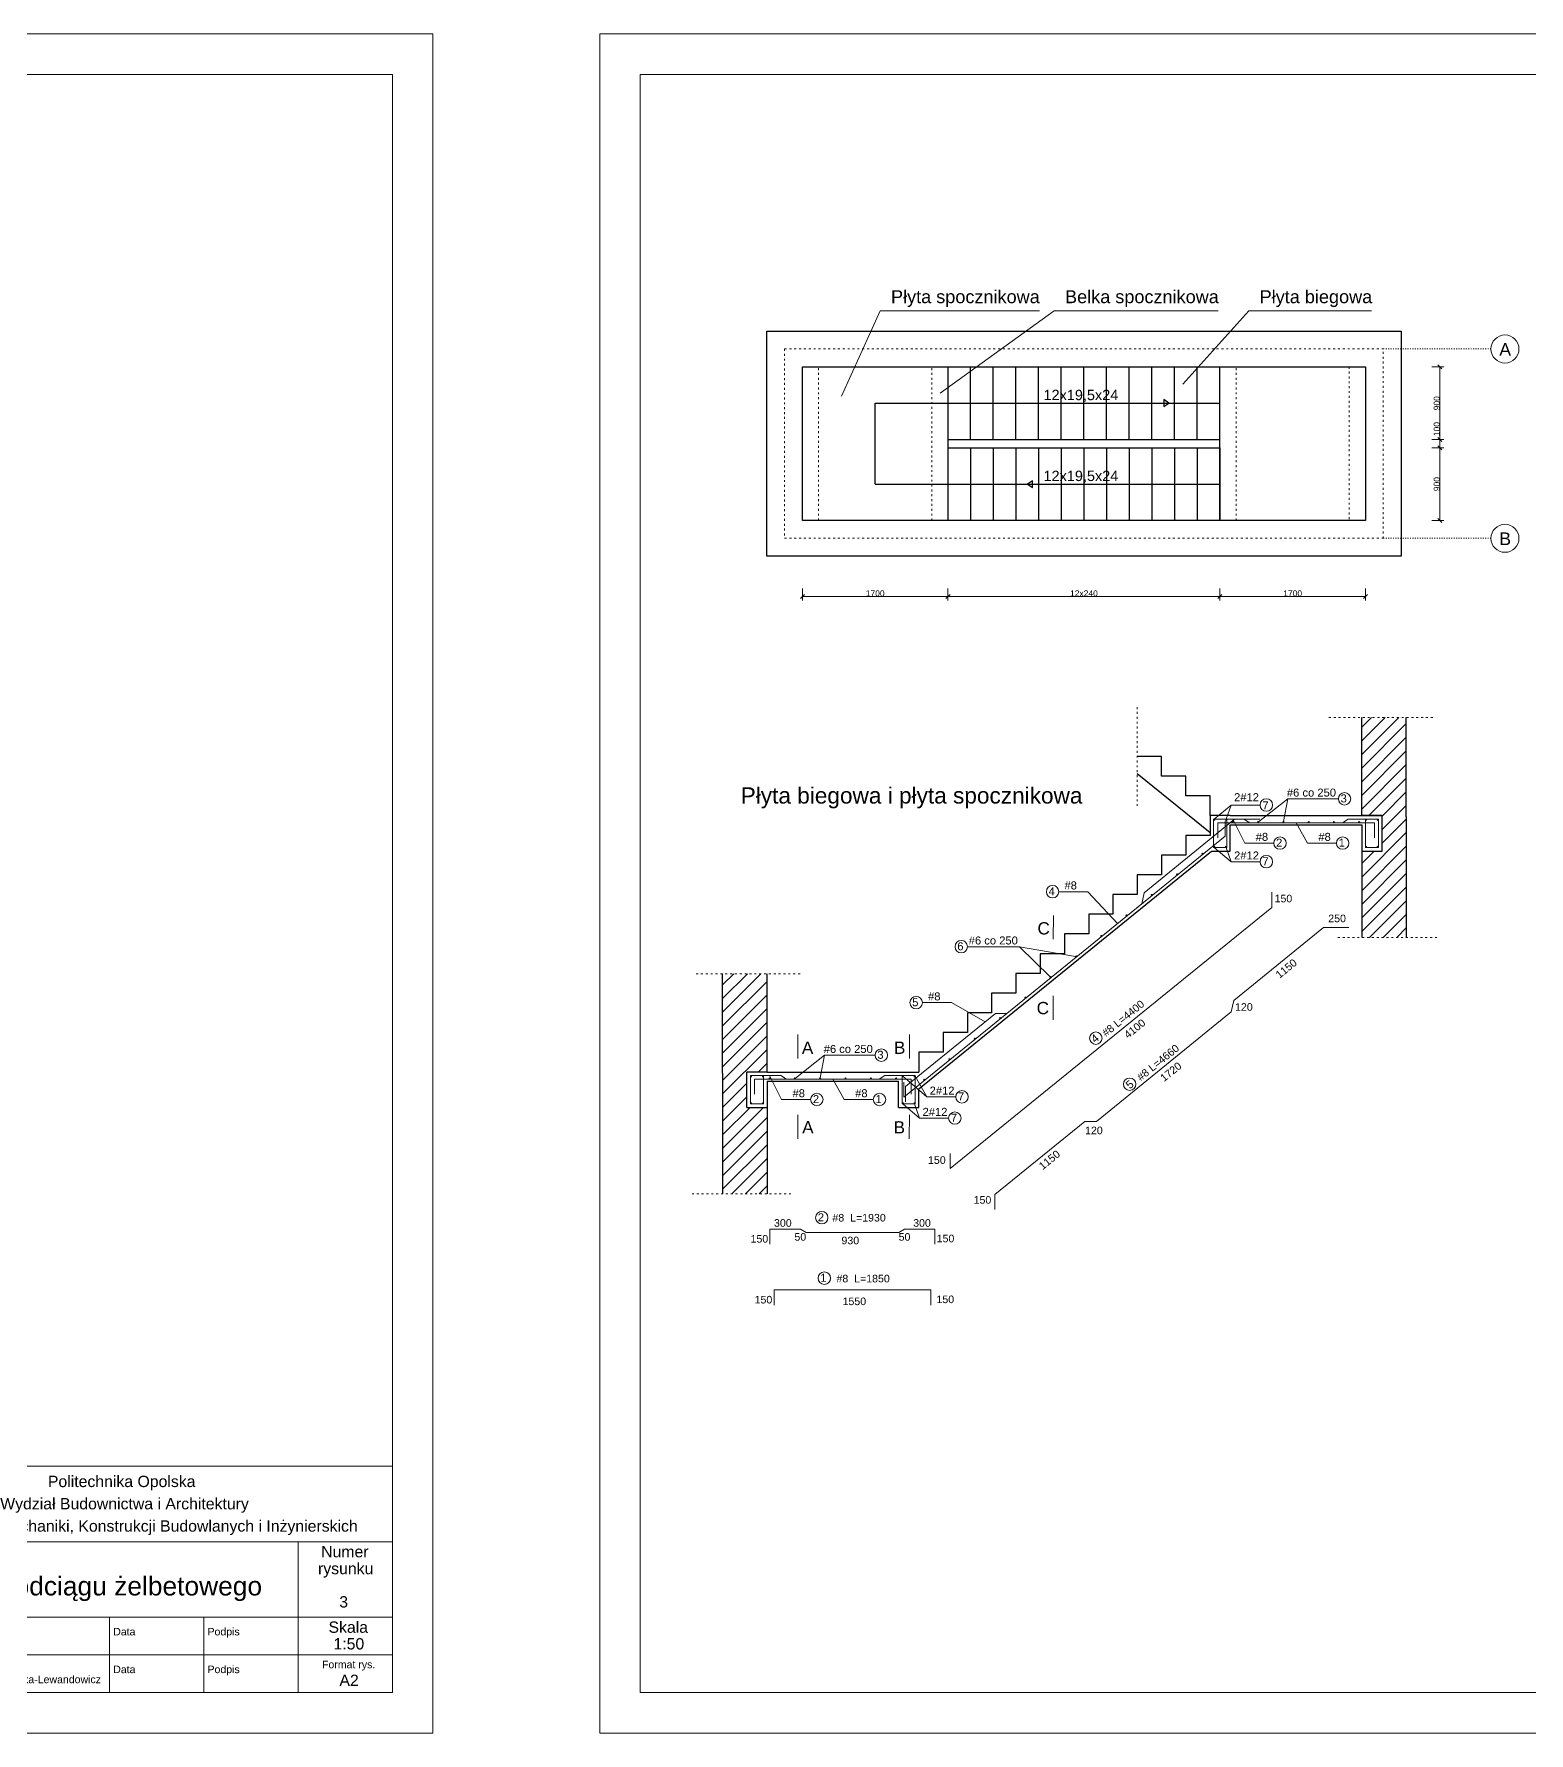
# Model space of a CAD drawing. Header units: millimetres. Extents: x 167217 to 300968, y 226456 to 301181.
# Drawn here: x 191986 to 210464, y 244368 to 265368 of the extents above; entities that cross this region are included whole.
import ezdxf

# ---------------------------------------------------------------- set-up
doc = ezdxf.new("R2010")
doc.units = ezdxf.units.MM
doc.linetypes.add('ACAD_ISO03W100', pattern=[30, 12, -18])
doc.layers.get('0').update_dxf_attribs({"lineweight": 5})
doc.layers.get('Defpoints').update_dxf_attribs({"lineweight": 25})
for name, color, linetype, lineweight in [('Linie', 7, 'Continuous', 5), ('opisówka', 255, 'Continuous', 5), ('Osie', 7, 'ACAD_ISO03W100', 5), ('Słupy', 1, 'Continuous', 25), ('zbrojenie górne', 70, 'Continuous', 25), ('Ściany', 1, 'Continuous', 25)]:
    doc.layers.add(name, color=color, linetype=linetype, lineweight=lineweight)
doc.layers.add('ŚCIANA', color=240, linetype='Continuous')
doc.styles.add('KB2', font='arial.ttf', dxfattribs={"height": 230})
doc.styles.get("Standard").update_dxf_attribs({"font": 'arial.ttf'})
doc.dimstyles.new('Kopia KB2', dxfattribs={"dimscale": 0, "dimtxt": 75, "dimasz": 50, "dimexe": 50, "dimexo": 6.25, "dimtad": 1, "dimdec": 0, "dimtxsty": 'Standard', "dimblk": 'OBLIQUE', "dimcen": 2.5, "dimclrd": 256, "dimadec": 0, "dimazin": 0, "dimtfac": 1, "dimtdec": 0, "dimtmove": 0, "dimatfit": 2, "dimldrblk": 'DOT', "dimfxl": 100, "dimfxlon": 1, "dimlwd": 5, "dimlwe": 5, "dimarcsym": 0})

# ---------------------------------------------------------------- blocks, each defined once
blk = doc.blocks.new('_Oblique')
at = {"color": 0, "linetype": 'ByBlock', "lineweight": -2}
blk.add_line((-0.5, -0.5), (0.5, 0.5), dxfattribs=at)
blk = doc.blocks.new('*D241')
at = {"layer": 'Defpoints', "color": 0, "ltscale": 5, "transparency": 16777216}
for p in [(201483, 259354), (203283, 259354), (203283, 258414)]:
    blk.add_point(p, dxfattribs=at)
at = {"layer": 'opisówka', "color": 0, "linetype": 'Continuous', "lineweight": 5, "ltscale": 5, "transparency": 16777216}
for p, q in [((201483, 258514), (201483, 258364)), ((203283, 258514), (203283, 258364))]:
    blk.add_line(p, q, dxfattribs=at)
at = {"layer": 'opisówka', "linetype": 'Continuous', "lineweight": 5, "ltscale": 5, "transparency": 16777216}
blk.add_line((201483, 258414), (203283, 258414), dxfattribs=at)
at = {"layer": 'opisówka', "lineweight": 5, "ltscale": 5, "transparency": 16777216, "xscale": 50, "yscale": 50, "zscale": 50, "rotation": 180}
blk.add_blockref('_Oblique', (201483, 258414), dxfattribs=at)
at = {"layer": 'opisówka', "lineweight": 5, "ltscale": 5, "transparency": 16777216, "xscale": 50, "yscale": 50, "zscale": 50}
blk.add_blockref('_Oblique', (203283, 258414), dxfattribs=at)
at = {"layer": 'opisówka', "color": 0, "ltscale": 5, "transparency": 16777216, "insert": (202383, 258453), "char_height": 75, "attachment_point": 5}
blk.add_mtext('{\\fArial|b0|i0|c238|p34;1700}', dxfattribs=at)
blk = doc.blocks.new('_Dot')
at = {"color": 0, "linetype": 'ByBlock', "lineweight": -2}
blk.add_line((-0.5, 0), (-1, 0), dxfattribs=at)
at = {"color": 0, "linetype": 'ByBlock', "const_width": 0.5}
blk.add_lwpolyline([(-0.25, 0, 1), (0.25, 0, 1)], format="xyb", close=True, dxfattribs=at)
blk = doc.blocks.new('*D242')
at = {"layer": 'Defpoints', "color": 0, "ltscale": 5, "transparency": 16777216}
for p in [(203283, 259354), (206643, 259354), (206643, 258414)]:
    blk.add_point(p, dxfattribs=at)
at = {"layer": 'opisówka', "color": 0, "linetype": 'Continuous', "lineweight": 5, "ltscale": 5, "transparency": 16777216}
for p, q in [((203283, 258514), (203283, 258364)), ((206643, 258514), (206643, 258364))]:
    blk.add_line(p, q, dxfattribs=at)
at = {"layer": 'opisówka', "linetype": 'Continuous', "lineweight": 5, "ltscale": 5, "transparency": 16777216}
blk.add_line((203283, 258414), (206643, 258414), dxfattribs=at)
at = {"layer": 'opisówka', "lineweight": 5, "ltscale": 5, "transparency": 16777216, "xscale": 50, "yscale": 50, "zscale": 50, "rotation": 180}
blk.add_blockref('_Oblique', (203283, 258414), dxfattribs=at)
at = {"layer": 'opisówka', "lineweight": 5, "ltscale": 5, "transparency": 16777216, "xscale": 50, "yscale": 50, "zscale": 50}
blk.add_blockref('_Oblique', (206643, 258414), dxfattribs=at)
at = {"layer": 'opisówka', "color": 0, "ltscale": 5, "transparency": 16777216, "insert": (204963, 258453), "char_height": 75, "attachment_point": 5}
blk.add_mtext('{\\fArial|b0|i0|c238|p34;12}x{\\fArial|b0|i0|c238|p34;24}0', dxfattribs=at)
blk = doc.blocks.new('*D243')
at = {"layer": 'Defpoints', "color": 0, "ltscale": 5, "transparency": 16777216}
for p in [(206643, 259354), (208443, 259354), (208443, 258414)]:
    blk.add_point(p, dxfattribs=at)
at = {"layer": 'opisówka', "color": 0, "linetype": 'Continuous', "lineweight": 5, "ltscale": 5, "transparency": 16777216}
for p, q in [((206643, 258514), (206643, 258364)), ((208443, 258514), (208443, 258364))]:
    blk.add_line(p, q, dxfattribs=at)
at = {"layer": 'opisówka', "linetype": 'Continuous', "lineweight": 5, "ltscale": 5, "transparency": 16777216}
blk.add_line((206643, 258414), (208443, 258414), dxfattribs=at)
at = {"layer": 'opisówka', "lineweight": 5, "ltscale": 5, "transparency": 16777216, "xscale": 50, "yscale": 50, "zscale": 50, "rotation": 180}
blk.add_blockref('_Oblique', (206643, 258414), dxfattribs=at)
at = {"layer": 'opisówka', "lineweight": 5, "ltscale": 5, "transparency": 16777216, "xscale": 50, "yscale": 50, "zscale": 50}
blk.add_blockref('_Oblique', (208443, 258414), dxfattribs=at)
at = {"layer": 'opisówka', "color": 0, "ltscale": 5, "transparency": 16777216, "insert": (207543, 258453), "char_height": 75, "attachment_point": 5}
blk.add_mtext('{\\fArial|b0|i0|c238|p34;1700}', dxfattribs=at)
blk = doc.blocks.new('*D237')
at = {"layer": 'Defpoints', "color": 0, "ltscale": 5, "transparency": 16777216}
for p in [(206643, 261254), (206643, 260354), (209363, 260354)]:
    blk.add_point(p, dxfattribs=at)
at = {"layer": 'opisówka', "color": 0, "linetype": 'Continuous', "lineweight": 5, "ltscale": 5, "transparency": 16777216}
for p, q in [((209263, 261254), (209413, 261254)), ((209263, 260354), (209413, 260354))]:
    blk.add_line(p, q, dxfattribs=at)
at = {"layer": 'opisówka', "linetype": 'Continuous', "lineweight": 5, "ltscale": 5, "transparency": 16777216}
blk.add_line((209363, 261254), (209363, 260354), dxfattribs=at)
at = {"layer": 'opisówka', "lineweight": 5, "ltscale": 5, "transparency": 16777216, "xscale": 50, "yscale": 50, "zscale": 50}
for p, rotation in [((209363, 261254), 90), ((209363, 260354), 270)]:
    blk.add_blockref('_Oblique', p, dxfattribs=dict(at, rotation=rotation))
at = {"layer": 'opisówka', "color": 0, "ltscale": 5, "transparency": 16777216, "insert": (209324, 260804), "char_height": 75, "attachment_point": 5, "rotation": 90}
blk.add_mtext('900', dxfattribs=at)
blk = doc.blocks.new('*D238')
at = {"layer": 'Defpoints', "color": 0, "ltscale": 5, "transparency": 16777216}
for p in [(206058, 260354), (206058, 260254), (209363, 260254)]:
    blk.add_point(p, dxfattribs=at)
at = {"layer": 'opisówka', "linetype": 'Continuous', "lineweight": 5, "ltscale": 5, "transparency": 16777216}
for p, q in [((209363, 260354), (209363, 260564)), ((209363, 260254), (209363, 260354))]:
    blk.add_line(p, q, dxfattribs=at)
at = {"layer": 'opisówka', "color": 0, "linetype": 'Continuous', "lineweight": 5, "ltscale": 5, "transparency": 16777216}
for p, q in [((209263, 260354), (209413, 260354)), ((209263, 260254), (209413, 260254))]:
    blk.add_line(p, q, dxfattribs=at)
at = {"layer": 'opisówka', "lineweight": 5, "ltscale": 5, "transparency": 16777216, "xscale": 50, "yscale": 50, "zscale": 50}
for p, rotation in [((209363, 260354), 90), ((209363, 260254), 270)]:
    blk.add_blockref('_Oblique', p, dxfattribs=dict(at, rotation=rotation))
at = {"layer": 'opisówka', "color": 0, "ltscale": 5, "transparency": 16777216, "insert": (209324, 260484), "char_height": 75, "attachment_point": 5, "rotation": 90}
blk.add_mtext('100', dxfattribs=at)
blk = doc.blocks.new('*D239')
at = {"layer": 'Defpoints', "color": 0, "ltscale": 5, "transparency": 16777216}
for p in [(206643, 260254), (206923, 259354), (209363, 259354)]:
    blk.add_point(p, dxfattribs=at)
at = {"layer": 'opisówka', "color": 0, "linetype": 'Continuous', "lineweight": 5, "ltscale": 5, "transparency": 16777216}
for p, q in [((209263, 260254), (209413, 260254)), ((209263, 259354), (209413, 259354))]:
    blk.add_line(p, q, dxfattribs=at)
at = {"layer": 'opisówka', "linetype": 'Continuous', "lineweight": 5, "ltscale": 5, "transparency": 16777216}
blk.add_line((209363, 260254), (209363, 259354), dxfattribs=at)
at = {"layer": 'opisówka', "lineweight": 5, "ltscale": 5, "transparency": 16777216, "xscale": 50, "yscale": 50, "zscale": 50}
for p, rotation in [((209363, 260254), 90), ((209363, 259354), 270)]:
    blk.add_blockref('_Oblique', p, dxfattribs=dict(at, rotation=rotation))
at = {"layer": 'opisówka', "color": 0, "ltscale": 5, "transparency": 16777216, "insert": (209324, 259804), "char_height": 75, "attachment_point": 5, "rotation": 90}
blk.add_mtext('900', dxfattribs=at)
blk = doc.blocks.new('*U323')
at = {"layer": 'zbrojenie górne', "lineweight": 5}
blk.add_circle((0, 0), 7.5, dxfattribs=at)
blk = doc.blocks.new('*U324')
at = {"layer": 'Słupy', "color": 0, "linetype": 'ByBlock', "lineweight": -2, "transparency": 16777216}
for p in [(0, 0), (312.5, 0), (625, 0), (937.5, 0), (1250, 0), (1562.5, 0)]:
    blk.add_blockref('*U323', p, dxfattribs=at)
blk = doc.blocks.new('*U325')
at = {"layer": 'zbrojenie górne', "lineweight": 5}
blk.add_circle((0, 0), 7.5, dxfattribs=at)
blk = doc.blocks.new('*U326')
at = {"layer": 'Słupy', "color": 0, "linetype": 'ByBlock', "lineweight": -2, "transparency": 16777216}
for p in [(0, 0), (312.5, 0), (625, 0), (937.5, 0), (1250, 0), (1562.5, 0)]:
    blk.add_blockref('*U325', p, dxfattribs=at)

msp = doc.modelspace()

# ---------------------------------------------------------------- hatches: boundary and pattern name
at = {"layer": 'opisówka', "lineweight": 5}
h = msp.add_hatch(dxfattribs=at)
h.set_pattern_fill('ANSI31', color=256, scale=37.5)
h.set_pattern_definition([(45, (-51310, -62515), (-84.1899, 84.1899), [])])
h.paths.add_polyline_path([(201047.3, 253750.8), (200497.3, 253750.8), (200497.3, 252524.9), (200497.3, 251033), (201047.3, 251033), (201047.3, 252099.9), (200797.3, 252099.9), (200797.3, 252537.4), (201047.3, 252537.4)])
h.paths.add_polyline_path([(208947.3, 256919.5), (208397.3, 256919.5), (208397.3, 255706.2), (208647.3, 255706.2), (208647.3, 255268.7), (208397.3, 255268.7), (208397.3, 254201.7), (208947.3, 254201.7), (208947.3, 255693.7)])
h = msp.add_hatch(color=256, dxfattribs=at)
h.dxf.hatch_style = 1
h.paths.add_polyline_path([(208456, 255319.9, 1), (208441, 255319.9, 1)])
h.paths.add_polyline_path([(208603.5, 255319.9, 1), (208588.5, 255319.9, 1)])
h.paths.add_polyline_path([(208441, 255654.9, 1), (208456, 255654.9, 1)])
h.paths.add_polyline_path([(208603.5, 255654.9, 1), (208588.5, 255654.9, 1)])
h.paths.add_polyline_path([(208358.5, 255626.2, 1), (208373.5, 255626.2, 1)])
h.paths.add_polyline_path([(208061, 255626.2, 1), (208046, 255626.2, 1)])
h.paths.add_polyline_path([(207733.5, 255626.2, 1), (207748.5, 255626.2, 1)])
h.paths.add_polyline_path([(207436, 255626.2, 1), (207421, 255626.2, 1)])
h.paths.add_polyline_path([(207123.5, 255626.2, 1), (207108.5, 255626.2, 1)])
h.paths.add_polyline_path([(206796, 255626.2, 1), (206811, 255626.2, 1)])
h.paths.add_polyline_path([(206728.5, 255654.9, 1), (206713.5, 255654.9, 1)])
h.paths.add_polyline_path([(206581, 255654.9, 1), (206566, 255654.9, 1)])
h.paths.add_polyline_path([(206713.5, 255319.9, 1), (206728.5, 255319.9, 1)])
h.paths.add_polyline_path([(206581, 255319.9, 1), (206566, 255319.9, 1)])
h.paths.add_polyline_path([(206435.1, 255234, 1), (206420.1, 255234, 0.5821797), (206431.5, 255227.6), (206433.2, 255228.9, 0.188232)])
h.paths.add_polyline_path([(206107.6, 254980.1, 0.5821797), (206119, 254973.7), (206120.7, 254975, 0.188232), (206122.6, 254980.1, 1)])
h.paths.add_polyline_path([(205810.1, 254726.2, 1), (205795.1, 254726.2, 0.5821797), (205806.5, 254719.8), (205808.2, 254721.1, 0.188232)])
h.paths.add_polyline_path([(205482.6, 254472.3, 0.5821797), (205494, 254465.9), (205495.7, 254467.2, 0.188232), (205497.6, 254472.3, 1)])
h.paths.add_polyline_path([(205185.1, 254218.4, 1), (205170.1, 254218.4, 0.5821797), (205181.5, 254211.9), (205183.2, 254213.3, 0.188232)])
h.paths.add_polyline_path([(204857.6, 253964.5, 0.5821797), (204869, 253958), (204870.7, 253959.4, 0.188232), (204872.6, 253964.5, 1)])
h.paths.add_polyline_path([(204560.1, 253710.6, 1), (204545.1, 253710.6, 0.5821797), (204556.5, 253704.1), (204558.2, 253705.5, 0.188232)])
h.paths.add_polyline_path([(204232.6, 253456.7, 0.5821797), (204244, 253450.2), (204245.7, 253451.6, 0.188232), (204247.6, 253456.7, 1)])
h.paths.add_polyline_path([(203935.1, 253202.8, 1), (203920.1, 253202.8, 0.5821797), (203931.5, 253196.3), (203933.2, 253197.7, 0.188232)])
h.paths.add_polyline_path([(203622.6, 252948.9, 1), (203607.6, 252948.9, 0.5821797), (203619, 252942.4), (203620.7, 252943.8, 0.188232)])
h.paths.add_polyline_path([(203295.1, 252694.9, 0.5821797), (203306.5, 252688.5), (203308.2, 252689.9, 0.188232), (203310.1, 252694.9, 1)])
h.paths.add_polyline_path([(202982.6, 252441, 0.5821797), (202994, 252434.6), (202995.7, 252436, 0.188232), (202997.6, 252441, 1)])
h.paths.add_polyline_path([(202878.5, 252151.2, 1), (202863.5, 252151.2, 1)])
h.paths.add_polyline_path([(202716, 252151.2, 1), (202731, 252151.2, 1)])
h.paths.add_polyline_path([(202731, 252486.2, 1), (202716, 252486.2, 1)])
h.paths.add_polyline_path([(202878.5, 252486.2, 1), (202863.5, 252486.2, 1)])
h.paths.add_polyline_path([(202648.5, 252457.4, 1), (202633.5, 252457.4, 1)])
h.paths.add_polyline_path([(202321, 252457.4, 1), (202336, 252457.4, 1)])
h.paths.add_polyline_path([(202023.5, 252457.4, 1), (202008.5, 252457.4, 1)])
h.paths.add_polyline_path([(201711, 252457.4, 1), (201696, 252457.4, 1)])
h.paths.add_polyline_path([(201398.5, 252457.4, 1), (201383.5, 252457.4, 1)])
h.paths.add_polyline_path([(201086, 252457.4, 1), (201071, 252457.4, 1)])
h.paths.add_polyline_path([(201003.5, 252486.2, 1), (200988.5, 252486.2, 1)])
h.paths.add_polyline_path([(200856, 252486.2, 1), (200841, 252486.2, 1)])
h.paths.add_polyline_path([(200841, 252151.2, 1), (200856, 252151.2, 1)])
h.paths.add_polyline_path([(201003.5, 252151.2, 1), (200988.5, 252151.2, 1)])

# ---------------------------------------------------------------- linework, layer by layer
for p, q in [((196416.5, 246732.5), (189890, 246732.5)), ((195251.1, 246734.6), (195251.1, 244867.8)), ((196416.5, 245800.1), (189890, 245800.1)), ((192920.2, 245800.1), (192920.2, 244867.8)), ((194085.6, 245800.1), (194085.6, 244867.8)), ((196416.5, 245333.9), (189890, 245333.9))]:
    msp.add_line(p, q)
msp.add_lwpolyline([(189890, 244867.8), (196416.5, 244867.8), (196416.5, 247664.8), (189890, 247664.8)], close=True)
at = {"layer": 'opisówka', "ltscale": 5}
for p, q in [((201966.5, 260889.3), (202445.8, 261945.9)), ((202445.8, 261945.9), (204412, 261945.9)), ((203185.3, 260926.3), (204596.7, 261945.9)), ((204596.7, 261945.9), (206621.4, 261945.9)), ((206186, 261038), (207001.6, 261945.9)), ((207001.6, 261945.9), (208518.6, 261945.9))]:
    msp.add_line(p, q, dxfattribs=at)
at = {"layer": 'opisówka', "lineweight": 5}
for p, q in [((206782.2, 255837.5), (206573.5, 255662.4)), ((206721, 255662.4), (206782.2, 255837.5)), ((207481.4, 255914.6), (207121.9, 255630.8)), ((207481.4, 255914.6), (207429.9, 255633.5)), ((206951, 255367.2), (206802.3, 255662.4)), ((207725.2, 255367.2), (207584.8, 255618.7)), ((206782.2, 255137.3), (206573.5, 255312.4)), ((206721, 255312.4), (206782.2, 255137.3)), ((205011.3, 254766.7), (205378.7, 254372.2)), ((204165.3, 254086.7), (204546.7, 253715.2)), ((204165.3, 254086.7), (204857.7, 253964.8)), ((203325.3, 253395.3), (203743.6, 253159.9)), ((201756.4, 252745.9), (201396.9, 252462.1)), ((201756.4, 252745.9), (201704.9, 252464.8)), ((201226, 252198.4), (201077.3, 252493.7)), ((202000.2, 252198.4), (201859.8, 252449.9)), ((203019.7, 252231), (202723.5, 252486.2)), ((202878.5, 252486.2), (203019.7, 252231)), ((202932.2, 251968.5), (202723.5, 252143.7)), ((202871, 252143.7), (202932.2, 251968.5))]:
    msp.add_line(p, q, dxfattribs=at)
at = {"layer": 'opisówka', "ltscale": 100}
for p, q in [((206782.2, 255837.5), (207141.2, 255837.5)), ((207481.4, 255914.6), (208107.7, 255914.6)), ((206951, 255367.2), (207310, 255367.2)), ((207725.2, 255367.2), (208084.2, 255367.2)), ((206782.2, 255137.3), (207141.2, 255137.3)), ((205011.3, 254766.7), (204652.3, 254766.7)), ((204584.7, 254177.9), (204586.4, 254473.7)), ((204165.3, 254086.7), (203523.5, 254086.7)), ((204584.7, 253480.5), (204583.8, 253184.6)), ((203325.3, 253395.3), (202966.3, 253395.3)), ((201427.7, 252704.2), (201426.1, 253000.1)), ((202805.4, 252704.2), (202807.1, 253000.1)), ((201756.4, 252745.9), (202382.7, 252745.9)), ((203019.7, 252231), (203378.7, 252231)), ((201226, 252198.4), (201585, 252198.4)), ((201427.7, 252006.8), (201428.6, 251711)), ((202000.2, 252198.4), (202359.2, 252198.4)), ((202805.4, 252006.8), (202804.5, 251711)), ((202932.2, 251968.5), (203291.2, 251968.5))]:
    msp.add_line(p, q, dxfattribs=at)
for points in [[(167216.5, 265367.8), (196916.5, 265367.8), (196916.5, 244367.8), (167216.5, 244367.8)], [(198980.3, 265367.8), (228680.3, 265367.8), (228680.3, 244367.8), (198980.3, 244367.8)], [(167716.5, 264867.8), (196416.5, 264867.8), (196416.5, 244867.8), (167716.5, 244867.8)], [(199480.3, 264867.8), (228180.3, 264867.8), (228180.3, 244867.8), (199480.3, 244867.8)]]:
    msp.add_lwpolyline(points, close=True, dxfattribs=at)
for centre, radius in [((210166.6, 261474.4), 173.4), ((210166.6, 259134.4), 173.4), ((208184.4, 255914.6), 76.8), ((207218, 255837.5), 76.8), ((207386.8, 255367.2), 76.8), ((208160.9, 255367.2), 76.8), ((207218, 255137.3), 76.8), ((204575.6, 254766.7), 76.8), ((203446.8, 254086.7), 76.8), ((202889.5, 253395.3), 76.8), ((205110.1, 252955.6), 76.8), ((202459.4, 252745.9), 76.8), ((205528, 252386.8), 76.8), ((201661.8, 252198.4), 76.8), ((202435.9, 252198.4), 76.8), ((203455.5, 252231), 76.8), ((203368, 251968.5), 76.8), ((201723, 250737.1), 76.8), ((201754.3, 249989.5), 76.8)]:
    msp.add_circle(centre, radius, dxfattribs=at)
at = {"layer": 'Osie', "ltscale": 2}
for p, q in [((201263.1, 261474.4), (208663.1, 261474.4)), ((201263.1, 261474.4), (201263.1, 259134.4)), ((208663.1, 259134.4), (208663.1, 261474.4)), ((201683.1, 259354.4), (201683.1, 261254.4)), ((203083.1, 259354.4), (203083.1, 261254.4)), ((206843.1, 259354.4), (206843.1, 261254.4)), ((208243.1, 261254.4), (208243.1, 259354.4)), ((201263.1, 259134.4), (208663.1, 259134.4)), ((205622.3, 257047.6), (205622.3, 255827.2)), ((207990.5, 256919.5), (209300.4, 256919.5)), ((208102.5, 254201.7), (209322.8, 254201.7)), ((201454.1, 253750.8), (200144.1, 253750.8)), ((201342.1, 251033), (200121.7, 251033))]:
    msp.add_line(p, q, dxfattribs=at)
at = {"layer": 'Osie'}
for p, q in [((208663.1, 261474.4), (209993.2, 261474.4)), ((208663.1, 259134.4), (209993.2, 259134.4))]:
    msp.add_line(p, q, dxfattribs=at)
at = {"layer": 'Słupy', "lineweight": 5}
msp.add_line((208397.3, 255593.7), (208397.3, 255268.7), dxfattribs=at)
at = {"layer": 'zbrojenie górne', "lineweight": 5}
for p, q in [((205706.1, 254754.4), (206823.6, 255662.4)), ((206566, 255312.4), (206566, 255662.4)), ((206566, 255662.4), (206566, 255474.9)), ((206566, 255662.4), (206941, 255662.4)), ((206616, 255618.7), (206616, 255431.2)), ((206708.2, 255452.4), (206708.2, 255639.9)), ((206728.5, 255662.4), (206728.5, 255312.4)), ((206823.6, 255662.4), (207136.1, 255662.4)), ((206941, 255662.4), (207011.5, 255618.7)), ((207011.5, 255618.7), (208158.1, 255618.7)), ((208228.5, 255662.4), (208158.1, 255618.7)), ((208603.5, 255662.4), (208228.5, 255662.4)), ((208441, 255312.4), (208441, 255662.4)), ((208553.5, 255618.7), (208553.5, 255431.2)), ((208603.5, 255662.4), (208603.5, 255312.4)), ((208603.5, 255662.4), (208603.5, 255474.9)), ((202736.4, 252225.3), (206708.2, 255452.4)), ((205677.1, 254614.6), (205706.1, 254754.4)), ((207283.5, 254572), (207283.5, 254759.5)), ((203311.8, 251344.9), (207283.5, 254572)), ((204011.2, 253261.1), (205677.1, 254614.6)), ((206813.8, 253420.7), (207926, 254324.4)), ((207926, 254324.4), (208238.5, 254324.4)), ((203868.4, 253261.3), (202756.2, 252357.6)), ((204011.2, 253261.1), (203868.4, 253261.3)), ((205118.8, 251927.4), (206784.8, 253280.9)), ((206784.8, 253280.9), (206813.8, 253420.7)), ((200841, 252143.7), (200841, 252493.7)), ((200841, 252493.7), (200841, 252306.2)), ((200841, 252493.7), (201216, 252493.7)), ((200891, 252449.9), (200891, 252262.4)), ((201003.5, 252493.7), (201003.5, 252143.7)), ((201216, 252493.7), (201286.5, 252449.9)), ((201286.5, 252449.9), (202433.1, 252449.9)), ((202503.5, 252493.7), (202433.1, 252449.9)), ((202878.5, 252493.7), (202503.5, 252493.7)), ((202716, 252143.7), (202716, 252493.7)), ((202828.5, 252449.9), (202828.5, 252262.4)), ((202878.5, 252493.7), (202878.5, 252143.7)), ((202878.5, 252493.7), (202878.5, 252306.2)), ((202736.4, 252225.3), (202736.4, 252412.8)), ((202756.2, 252357.6), (202756.2, 252170.1)), ((204976.1, 251927.6), (203863.8, 251023.9)), ((205118.8, 251927.4), (204976.1, 251927.6)), ((203311.8, 251344.9), (203311.8, 251532.4)), ((203863.8, 251023.9), (203863.8, 250836.4)), ((201083, 250596.4), (201083, 250408.9)), ((201083, 250596.4), (201458, 250596.4)), ((201458, 250596.4), (201528.4, 250552.6)), ((201528.4, 250552.6), (202675, 250552.6)), ((202745.5, 250596.4), (202675, 250552.6)), ((203120.5, 250596.4), (202745.5, 250596.4)), ((203120.5, 250596.4), (203120.5, 250408.9)), ((201133, 249844.3), (201133, 249656.8)), ((203070.5, 249844.3), (203070.5, 249656.8))]:
    msp.add_line(p, q, dxfattribs=at)
at = {"layer": 'zbrojenie górne', "lineweight": 5, "ltscale": 100}
for p, q in [((206566, 255662.4), (206728.5, 255662.4)), ((208441, 255662.4), (208603.5, 255662.4)), ((206728.5, 255312.4), (206566, 255312.4)), ((208603.5, 255312.4), (208441, 255312.4)), ((200841, 252493.7), (201003.5, 252493.7)), ((202716, 252493.7), (202878.5, 252493.7)), ((201003.5, 252143.7), (200841, 252143.7)), ((202878.5, 252143.7), (202716, 252143.7))]:
    msp.add_line(p, q, dxfattribs=at)
at = {"layer": 'zbrojenie górne', "lineweight": 5, "ltscale": 5}
for p, q in [((206616, 255618.7), (208553.5, 255618.7)), ((200891, 252449.9), (202828.5, 252449.9)), ((201133, 249844.3), (203070.5, 249844.3))]:
    msp.add_line(p, q, dxfattribs=at)
at = {"layer": 'zbrojenie górne', "lineweight": 5}
for centre in [(206573.5, 255654.9), (206721, 255654.9), (208448.5, 255654.9), (208596, 255654.9), (206427.6, 255234), (206573.5, 255319.9), (206721, 255319.9), (208448.5, 255319.9), (208596, 255319.9), (206115.1, 254980.1), (205802.6, 254726.2), (205490.1, 254472.3), (205177.6, 254218.4), (204865.1, 253964.5), (204552.6, 253710.6), (204240.1, 253456.7), (203927.6, 253202.8), (203615.1, 252948.9), (203302.6, 252694.9), (200848.5, 252486.2), (200996, 252486.2), (202723.5, 252486.2), (202871, 252486.2), (202990.1, 252441), (200848.5, 252151.2), (200996, 252151.2), (202723.5, 252151.2), (202871, 252151.2)]:
    msp.add_circle(centre, 7.5, dxfattribs=at)
at = {"layer": 'ŚCIANA', "ltscale": 5}
msp.add_line((208883.1, 261694.4), (208883.1, 258914.4), dxfattribs=at)
at = {"layer": 'Ściany', "ltscale": 5}
for p, q in [((201043.1, 258914.4), (201043.1, 261694.4)), ((201043.1, 261694.4), (208883.1, 261694.4)), ((208883.1, 261694.4), (208883.1, 258914.4)), ((201483.1, 260354.4), (201483.1, 261254.4)), ((201483.1, 261254.4), (208443.1, 261254.4)), ((203283.1, 259354.4), (203283.1, 261254.4)), ((203563.1, 260354.4), (203563.1, 261254.4)), ((203843.1, 260354.4), (203843.1, 261254.4)), ((204123.1, 260354.4), (204123.1, 261254.4)), ((204403.1, 260354.4), (204403.1, 261254.4)), ((204683.1, 260354.4), (204683.1, 261254.4)), ((204963.1, 260354.4), (204963.1, 261254.4)), ((205243.1, 260354.4), (205243.1, 261254.4)), ((205523.1, 260354.4), (205523.1, 261254.4)), ((205803.1, 260354.4), (205803.1, 261254.4)), ((206083.1, 260354.4), (206083.1, 261254.4)), ((206363.1, 260354.4), (206363.1, 261254.4)), ((206643.1, 259354.4), (206643.1, 261254.4)), ((206643.1, 260354.4), (206643.1, 261254.4)), ((208443.1, 261254.4), (208443.1, 259354.4)), ((203283.1, 260844.8), (203283.1, 260844.8)), ((206013.3, 260804.4), (205952.2, 260848.2)), ((205952.2, 260848.2), (205952.2, 260762.8)), ((202383.1, 259804.4), (202383.1, 260804.4)), ((202383.1, 260804.4), (206643.1, 260804.4)), ((205952.2, 260762.8), (206013.3, 260804.4)), ((201483.1, 260254.4), (201483.1, 260354.4)), ((201483.1, 259354.4), (201483.1, 260254.4)), ((203283.1, 260354.4), (206643.1, 260354.4)), ((203283.1, 260254.4), (206643.1, 260254.4)), ((203563.1, 260254.4), (203563.1, 259354.4)), ((203843.1, 260254.4), (203843.1, 259354.4)), ((204123.1, 260254.4), (204123.1, 259354.4)), ((204403.1, 260254.4), (204403.1, 259354.4)), ((204683.1, 260254.4), (204683.1, 259354.4)), ((204963.1, 260254.4), (204963.1, 259354.4)), ((205243.1, 260254.4), (205243.1, 259354.4)), ((205523.1, 260254.4), (205523.1, 259354.4)), ((205803.1, 260254.4), (205803.1, 259354.4)), ((206083.1, 260254.4), (206083.1, 259354.4)), ((206363.1, 260254.4), (206363.1, 259354.4)), ((206643.1, 260254.4), (206643.1, 259354.4)), ((202383.1, 259804.4), (206643.1, 259804.4)), ((204327, 259846.1), (204265.9, 259804.4)), ((204265.9, 259804.4), (204265.9, 259804.4, 2314.7)), ((204265.9, 259804.4), (204327, 259760.7)), ((204327, 259760.7), (204327, 259846.1)), ((203283.1, 259354.4), (201483.1, 259354.4)), ((206923.1, 259354.4), (203283.1, 259354.4)), ((208443.1, 259354.4), (206843.1, 259354.4)), ((208883.1, 258914.4), (201043.1, 258914.4)), ((208397.3, 255706.2), (208397.3, 256919.5)), ((208947.3, 255693.7), (208947.3, 256919.5)), ((206772.3, 255706.2), (206522.3, 255706.2)), ((206772.3, 255706.2), (208647.3, 255706.2)), ((206772.3, 255268.7), (206772.3, 255593.7)), ((208647.3, 255706.2), (208397.3, 255706.2)), ((208397.3, 255593.7), (208397.3, 254201.7)), ((208647.3, 255268.7), (208647.3, 255706.2)), ((208947.3, 255693.7), (208947.3, 254201.7)), ((200497.3, 252524.9), (200497.3, 253750.8)), ((201047.3, 252537.4), (201047.3, 253750.8)), ((200497.3, 252524.9), (200497.3, 251033)), ((201047.3, 252537.4), (200797.3, 252537.4)), ((200797.3, 252099.9), (200797.3, 252537.4)), ((201047.3, 252537.4), (202922.3, 252537.4)), ((201047.3, 252424.9), (201047.3, 251033)), ((202672.3, 252099.9), (202672.3, 252424.9))]:
    msp.add_line(p, q, dxfattribs=at)
at = {"layer": 'Ściany'}
for p, q in [((205922.3, 256437.4), (205622.3, 256437.4)), ((205922.3, 256193.7), (205922.3, 256437.4)), ((206222.3, 256193.7), (205922.3, 256193.7)), ((206222.3, 255949.9), (206222.3, 256193.7)), ((206522.3, 255949.9), (206222.3, 255949.9)), ((206522.3, 255706.2), (206522.3, 255949.9)), ((206541.5, 255268.7), (206772.3, 255268.7)), ((208397.3, 255268.7), (208647.3, 255268.7)), ((205022.3, 254487.4), (205022.3, 254243.7)), ((205022.3, 254243.7), (204722.3, 254243.7)), ((204722.3, 254243.7), (204722.3, 253999.9)), ((204722.3, 253999.9), (204422.3, 253999.9)), ((204422.3, 253999.9), (204422.3, 253756.2)), ((204422.3, 253756.2), (204122.3, 253756.2)), ((204122.3, 253756.2), (204122.3, 253512.4)), ((204122.3, 253512.4), (203822.3, 253512.4)), ((203822.3, 253512.4), (203822.3, 253268.7)), ((203822.3, 253268.7), (203522.3, 253268.7)), ((203522.3, 253268.7), (203522.3, 253024.9)), ((203522.3, 253024.9), (203222.3, 253024.9)), ((203222.3, 253024.9), (203222.3, 252781.2)), ((203222.3, 252781.2), (202922.3, 252781.2)), ((202922.3, 252781.2), (202922.3, 252537.4)), ((200797.3, 252099.9), (201047.3, 252099.9)), ((202672.3, 252099.9), (202922.3, 252099.9))]:
    msp.add_line(p, q, dxfattribs=at)
at = {"layer": 'Ściany', "ltscale": 100}
for p, q in [((205622.3, 256228), (206522.3, 255496.8)), ((206522.3, 255706.2), (206522.3, 255462.4)), ((206772.3, 255593.7), (208397.3, 255593.7)), ((206522.3, 255462.4), (206222.3, 255462.4)), ((206222.3, 255462.4), (206222.3, 255218.7)), ((202922.3, 252328), (206541.5, 255268.7)), ((206222.3, 255218.7), (205922.3, 255218.7)), ((205922.3, 255218.7), (205922.3, 254974.9)), ((205922.3, 254974.9), (205622.3, 254974.9)), ((205622.3, 254974.9), (205622.3, 254731.2)), ((205622.3, 254731.2), (205322.3, 254731.2)), ((205322.3, 254731.2), (205322.3, 254487.4)), ((205322.3, 254487.4), (205022.3, 254487.4)), ((201047.3, 252424.9), (202672.3, 252424.9)), ((202922.3, 252099.9), (202922.3, 252328))]:
    msp.add_line(p, q, dxfattribs=at)

# ---------------------------------------------------------------- block references
at = {"layer": 'Słupy', "lineweight": 5}
for name, p in [('*U324', (206803.5, 255626.2)), ('*U326', (201078.5, 252457.4))]:
    msp.add_blockref(name, p, dxfattribs=at)

# ---------------------------------------------------------------- texts
for s, height, p in [('Politechnika Opolska ', 139.853, (192158.2, 247407.7)), ('Wydział Budownictwa i Architektury', 139.853, (191569.3, 247132.2)), ('Katedra Mechaniki, Konstrukcji Budowlanych i Inżynierskich', 139.853, (190808.5, 246856.7)), ('Numer', 139.85, (195535.4, 246539.7)), ('Zbrojenie podciągu żelbetowego ', 233.089, (190117.6, 246068.2)), ('Skala ', 139.85, (195626.6, 245606.3)), ('Data', 93.24, (192965.4, 245574.2)), ('Podpis', 93.24, (194130.9, 245574.2)), ('Data', 93.24, (192965.4, 245108)), ('Podpis', 93.24, (194130.9, 245108)), ('Format rys. ', 93.236, (195546, 245168.4))]:
    msp.add_text(s, height=height).set_placement(p)
at = {"lineweight": 0}
for s, insert, char_height, width, attachment_point in [('{\\fArial|b0|i0|c238|p34;A}', (210096.1, 261390.3), 156.972, 228.553, 7), ('{\\fArial|b0|i0|c238|p34;B}', (210096.1, 259050.3), 156.972, 228.553, 7), ('   3', (195596.4, 246058.7), 139.85, 738.782, 1), ('   1:50', (195525.1, 245540.9), 139.85, 738.782, 1), ('dr inż. {\\fArial|b0|i0|c238|p34;Magdalena Czopowska-Lewandowicz}  ', (190244.7, 245076.9), 93.236, 2654.041, 1), ('   A{\\fArial|b0|i0|c238|p34;2}', (195598.7, 245089.1), 139.853, 738.782, 1)]:
    msp.add_mtext(s, dxfattribs=dict(at, insert=insert, char_height=char_height, width=width, attachment_point=attachment_point))
at = {"lineweight": 0, "insert": (195496.9, 246470.9), "char_height": 139.85, "attachment_point": 1}
msp.add_mtext('rysunku\\P\\P     ', dxfattribs=at)
at = {"layer": 'Linie', "ltscale": 100, "style": 'KB2'}
for s, width, gutter_width, insert, char_height, attachment_point in [('\\pxqc;P{\\fArial|b0|i0|c238|p34;łyta biegowa i} p{\\fArial|b0|i0|c238|p34;łyta spocznikowa}', 4860.454, 1437.5, (200402.5, 256055.8), 200, 1), ('\\pxqc;#{\\A1;6 co 250 }', 801.474, 1516.9, (207374.3, 256041), 98.93, 1), ('\\pxqc;2#{\\A1;12 }', 534.261, 1516.9, (206705.2, 255885), 98.93, 7), ('\\pxqc;7', 179.615, 1516.9, (207117.5, 255783.1), 98.93, 7), ('\\pxqc;3', 179.615, 1516.9, (208083.9, 255969), 98.93, 1), ('\\pxqc;#{\\A1;8 }', 534.261, 1516.9, (206895.7, 255493.6), 98.93, 1), ('\\pxqc;2', 179.615, 1516.9, (207286.3, 255421.6), 98.93, 1), ('\\pxqc;#{\\A1;8 }', 534.261, 1516.9, (207669.9, 255493.6), 98.93, 1), ('\\pxqc;1', 179.615, 1516.9, (208060.4, 255421.6), 98.93, 1), ('\\pxqc;2#{\\A1;12 }', 534.261, 1516.9, (206705.2, 255263.7), 98.93, 1), ('\\pxqc;7', 179.615, 1516.9, (207117.5, 255191.7), 98.93, 1), ('\\pxqc;4', 179.615, 1516.9, (204475.1, 254821.1), 98.93, 1), ('\\pxqc;#{\\A1;8 }', 534.261, 1516.9, (205066.6, 254893.1), 98.93, 3), ('\\A1;\\pxqc;150', 894.883, 1437.5, (206981, 254729), 93.75, 1), ('\\A1;\\pxqc;250', 894.883, 1437.5, (207644.6, 254483.1), 93.75, 1), ('\\pxqc;6', 179.615, 1516.9, (203346.3, 254141.1), 98.93, 1), ('\\pxqc;#{\\A1;6 co 250 }', 755.401, 1516.9, (204220.6, 254213), 98.93, 3), ('\\pxqc;#{\\A1;8 }', 534.261, 1516.9, (203380.6, 253521.6), 98.93, 3), ('\\pxqc;5', 179.615, 1516.9, (202789.1, 253449.7), 98.93, 1), ('\\A1;\\pxqc;120', 894.883, 1437.5, (206492.6, 253388.6), 93.75, 1), ('\\pxqc;#{\\A1;6 co 250 }', 801.474, 1516.9, (201649.3, 252872.3), 98.93, 1), ('\\pxqc;3', 179.615, 1516.9, (202358.9, 252800.3), 98.93, 1), ('\\pxqc;#{\\A1;8 }', 534.261, 1516.9, (201170.7, 252324.8), 98.93, 1), ('\\pxqc;2', 179.615, 1516.9, (201561.3, 252252.8), 98.93, 1), ('\\pxqc;#{\\A1;8 }', 534.261, 1516.9, (201944.9, 252324.8), 98.93, 1), ('\\pxqc;1', 179.615, 1516.9, (202335.4, 252252.8), 98.93, 1), ('\\pxqc;2#{\\A1;12 }', 534.261, 1516.9, (202942.7, 252357.4), 98.93, 1), ('\\pxqc;7', 179.615, 1516.9, (203355, 252285.5), 98.93, 1), ('\\pxqc;2#{\\A1;12 }', 534.261, 1516.9, (202855.2, 252094.9), 98.93, 1), ('\\pxqc;7', 179.615, 1516.9, (203267.5, 252023), 98.93, 1), ('\\A1;\\pxqc;120', 894.883, 1437.5, (204638.8, 251862.6), 93.75, 1), ('\\A1;\\pxqc;150', 894.883, 1437.5, (202697.8, 251496.4), 93.75, 1), ('\\A1;\\pxqc;150', 894.883, 1437.5, (203261.4, 251003.9), 93.75, 1), ('\\pxqc;2', 179.615, 1516.9, (201622.5, 250791.5), 98.93, 1), ('\\A1;\\pxqc;#{\\fArial|b0|i0|c238|p34;8}  L=1930', 894.883, 1437.5, (201736.6, 250783.7), 93.75, 1), ('\\A1;\\pxqc;300', 894.883, 1437.5, (201689.2, 250718.9), 93.75, 3), ('\\A1;\\pxqc;50', 894.883, 1437.5, (201905.3, 250546.9), 93.75, 3), ('\\A1;\\pxqc;50', 894.883, 1437.5, (202298.1, 250546.9), 93.75, 1), ('\\A1;\\pxqc;300', 894.883, 1437.5, (202514.2, 250718.9), 93.75, 1), ('\\A1;\\pxqc;150', 894.883, 1437.5, (200504.5, 250522.9), 93.75, 1), ('\\A1;\\pxqc;930', 894.883, 1437.5, (201628.2, 250502.4), 93.75, 1), ('\\A1;\\pxqc;150', 894.883, 1437.5, (202804.5, 250527), 93.75, 1), ('\\pxqc;1', 179.615, 1516.9, (201653.8, 250043.9), 98.93, 1), ('\\A1;\\pxqc;#{\\fArial|b0|i0|c238|p34;8}  L=1{\\fArial|b0|i0|c238|p34;85}0', 894.883, 1437.5, (201786.6, 250031.6), 93.75, 1), ('\\A1;\\pxqc;150', 894.883, 1437.5, (200554.5, 249770.8), 93.75, 1), ('\\A1;\\pxqc;15{\\fArial|b0|i0|c238|p34;5}0', 894.883, 1437.5, (201678.2, 249750.3), 93.75, 1), ('\\A1;\\pxqc;150', 894.883, 1437.5, (202802.4, 249774.9), 93.75, 1)]:
    msp.add_mtext_dynamic_manual_height_columns(s, width=width, gutter_width=gutter_width, heights=[0], dxfattribs=dict(at, insert=insert, char_height=char_height, attachment_point=attachment_point))
for s, width, gutter_width, insert, char_height, attachment_point, rotation in [('\\pxqc;C', 500.701, 1162, (204715.2, 254234.2), 151.56, 9, 359.67744), ('\\A1;\\pxqc;1150', 894.883, 1437.5, (207085.9, 253571), 93.75, 1, 39), ('C', 500.701, 1162, (204531.1, 253404.4), 151.6, 3, 0.32256), ('\\A1;\\pxqc;#8 L=4400', 894.883, 1437.5, (205070.9, 252956.4), 93.75, 1, 39), ('\\A1;\\pxqc;4100', 894.883, 1437.5, (205213.8, 252828.5), 93.75, 1, 39), ('\\pxqc;{\\fArial|b0|i0|c238|p34;A}', 500.701, 1162, (201297.2, 252760.5), 151.564, 7, 0.32256), ('\\pxqc;B', 500.701, 1162, (202935.9, 252760.5), 151.56, 9, 359.67744), ('\\pxqc;4', 179.615, 1516.9, (204997.8, 252934.6), 98.93, 1, 39), ('\\A1;\\pxqc;#8 L=4660', 894.883, 1437.5, (205501.4, 252410.2), 93.75, 1, 39), ('\\A1;\\pxqc;1720', 894.883, 1437.5, (205660.3, 252295.4), 93.75, 1, 39), ('\\pxqc;5', 179.615, 1516.9, (205427.5, 252365.8), 98.93, 1, 39), ('{\\fArial|b0|i0|c238|p34;A}', 500.701, 1162, (201481.3, 251930.7), 151.564, 1, 359.67744), ('B', 500.701, 1162, (202751.8, 251930.7), 151.6, 3, 0.32256), ('\\A1;\\pxqc;1150', 894.883, 1437.5, (204159.4, 251206.4), 93.75, 1, 39)]:
    msp.add_mtext_dynamic_manual_height_columns(s, width=width, gutter_width=gutter_width, heights=[0], dxfattribs=dict(at, insert=insert, char_height=char_height, attachment_point=attachment_point, rotation=rotation))
at = {"layer": 'opisówka', "ltscale": 5, "style": 'KB2'}
for s, p in [('Płyta spocznikowa', (202578.7, 262040.4)), ('Belka spocznikowa', (204729.6, 262040.4)), ('Płyta biegowa', (207134.5, 262040.4))]:
    msp.add_text(s, height=160, dxfattribs=at).set_placement(p)
at = {"layer": 'Ściany', "ltscale": 5}
for p in [(204463.5, 260841.9), (204463.5, 259841.9)]:
    msp.add_text('12x19,5x24', height=127.95, dxfattribs=at).set_placement(p)

# ---------------------------------------------------------------- dimensions: what is measured, and where the dimension line sits
at = {"layer": 'opisówka', "ltscale": 5}
for base, p1, p2, picture, middle in [((209362.6, 260354.4), (206643.1, 261254.4), (206643.1, 260354.4), '*D237', (209323.6, 260804.4)), ((209362.6, 259354.4), (206643.1, 260254.4), (206923.1, 259354.4), '*D239', (209323.6, 259804.4))]:
    dim = msp.add_linear_dim(base=base, p1=p1, p2=p2, angle=90, dimstyle='Kopia KB2', override={"dimscale": 1}, dxfattribs=at)
    dim.commit()
    dim.dimension.update_dxf_attribs({"geometry": picture, "text_midpoint": middle})
dim = msp.add_linear_dim(base=(209362.6, 260254.4), p1=(206057.7, 260354.4), p2=(206057.7, 260254.4), angle=90, dimstyle='Kopia KB2', override={"dimscale": 1}, dxfattribs=at)
dim.commit()
dim.dimension.update_dxf_attribs({"geometry": '*D238', "text_midpoint": (209362.6, 260484.3), "dimtype": 160})
for base, p1, p2, text, picture, middle in [((203283.1, 258413.7), (201483.1, 259354.4), (203283.1, 259354.4), '{\\fArial|b0|i0|c238|p34;1700}', '*D241', (202383.1, 258452.6)), ((206643.1, 258413.7), (203283.1, 259354.4), (206643.1, 259354.4), '{\\fArial|b0|i0|c238|p34;12}x{\\fArial|b0|i0|c238|p34;24}0', '*D242', (204963.1, 258452.6)), ((208443.1, 258413.7), (206643.1, 259354.4), (208443.1, 259354.4), '{\\fArial|b0|i0|c238|p34;1700}', '*D243', (207543.1, 258452.6))]:
    dim = msp.add_linear_dim(base=base, p1=p1, p2=p2, text=text, dimstyle='Kopia KB2', override={"dimscale": 1}, dxfattribs=at)
    dim.commit()
    dim.dimension.update_dxf_attribs({"geometry": picture, "text_midpoint": middle})

doc.saveas('drawing.dxf')
